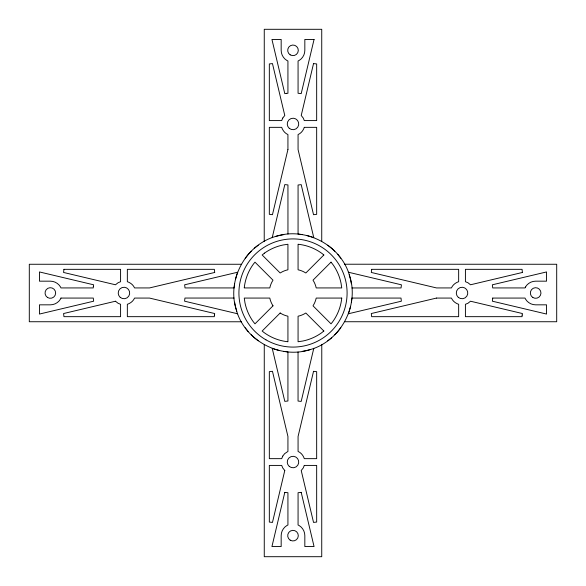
<?xml version="1.0" encoding="UTF-8"?>
<svg xmlns="http://www.w3.org/2000/svg" width="586" height="586" viewBox="0 0 586 586"><rect width="100%" height="100%" fill="white"/><g stroke="black" fill="none" stroke-linecap="round" stroke-linejoin="round"><path stroke-width="0.88" d="M264.227 241.432L264.264 29.3L321.736 29.3L321.736 241.417M321.773 344.568L321.736 556.7L264.264 556.7L264.264 344.583M310.192 349.615C280.145 359.416 244.926 340.7 236.385 310.192C226.152 279.09 246.787 242.523 278.914 235.623M275.808 236.385C305.855 226.584 341.074 245.3 349.615 275.808C359.848 306.91 339.213 343.477 307.086 350.377M234.634 283.756L234.129 287.931L185.008 287.931L184.641 284.803L237.667 272.219M351.366 302.244L351.871 298.069L400.992 298.069L401.359 301.197L348.333 313.781M272.204 237.696L284.818 184.575L287.946 184.942L287.96 234.048M313.796 348.304L301.182 401.425L298.054 401.058L298.04 351.952M237.096 273.633L235.382 279.581M348.904 312.367L350.618 306.419M245.19 258.265L247.878 254.859M338.122 331.141L340.81 327.735M248.208 254.463L251.218 251.218M334.782 334.782L337.792 331.537M258.265 245.19L254.273 248.274M327.735 340.81L331.727 337.726M279.412 235.499L283.756 234.634M302.244 351.366L306.588 350.501M344.568 264.227L556.7 264.264L556.7 321.736L344.583 321.736M241.417 264.264L29.3 264.264L29.3 321.736L241.432 321.773M351.952 287.96L401.058 287.946L401.425 284.818L348.304 272.204M234.048 298.04L184.942 298.054L184.575 301.182L237.696 313.796M302.244 234.634L298.069 234.129L298.069 185.008L301.197 184.641L313.781 237.667M283.756 351.366L287.931 351.871L287.931 400.992L284.803 401.359L272.219 348.333M312.367 237.096L306.419 235.382M273.633 348.904L279.581 350.618M327.735 245.19L331.141 247.878M254.859 338.122L258.265 340.81M331.537 248.208L334.782 251.218M251.218 334.782L254.463 337.792M340.81 258.265L337.726 254.273M245.19 327.735L248.274 331.727M349.205 274.739L350.377 278.914M235.623 307.086L236.795 311.261M350.501 279.412L351.366 283.756M234.634 302.244L235.499 306.588M63.94 269.333L63.574 272.461L115.479 284.781L118.042 282.752L120.584 281.705L120.584 269.333L63.94 269.333M93.357 286.356L93.269 287.931L60.966 287.931L60.592 287.081A11.83 11.83 0 0 0 50.345 281.17L39.445 281.17L39.445 271.941L93.628 284.803L93.357 286.356M214.403 315.092L214.315 316.667L127.345 316.667L127.345 304.295C130.451 303.314 133.256 301.094 134.56 298.069L149.496 298.069L214.681 313.539L214.403 315.092M371.685 269.333L371.319 272.461L436.504 287.931L451.44 287.931C452.744 284.906 455.549 282.686 458.655 281.705L458.655 269.333L371.685 269.333M492.731 298.069L492.372 301.197L546.555 314.059L546.555 304.83L535.655 304.83A11.83 11.83 0 0 1 525.408 298.919L525.034 298.069L492.731 298.069M522.148 315.092L522.06 316.667L465.416 316.667L465.416 304.295L467.958 303.248L470.521 301.219L522.426 313.539L522.148 315.092M244.289 287.499L244.259 287.931L269.809 287.931L270.197 286.32A23.762 23.762 0 0 1 273.003 280.174L254.983 262.154L253.57 263.876A49.019 49.019 0 0 0 244.289 287.499M341.741 298.069L341.711 298.501A49.019 49.019 0 0 1 332.43 322.124L331.017 323.846L312.997 305.826A23.762 23.762 0 0 0 315.803 299.68L316.191 298.069L341.741 298.069M287.931 149.496L272.461 214.681L269.333 214.315L269.333 127.345L281.705 127.345C282.686 130.451 284.906 133.256 287.931 134.56L287.931 149.496M314.059 39.445L301.197 93.628L298.069 93.269L298.069 60.966L298.919 60.592A11.83 11.83 0 0 0 304.83 50.345L304.83 39.445L314.059 39.445M313.539 63.574L301.219 115.479L303.248 118.042L304.295 120.584L316.667 120.584L316.667 63.94L313.539 63.574M284.781 470.521L272.461 522.426L269.333 522.06L269.333 465.416L281.705 465.416L282.752 467.958L284.781 470.521M284.803 492.372L271.941 546.555L281.17 546.555L281.17 535.655A11.83 11.83 0 0 1 287.081 525.408L287.931 525.034L287.931 492.731L284.803 492.372M313.539 371.319L298.069 436.504L298.069 451.44C301.094 452.744 303.314 455.549 304.295 458.655L316.667 458.655L316.667 371.685L313.539 371.319M282.752 118.042L281.705 120.584L269.333 120.584L269.333 63.947L272.461 63.581L284.781 115.486L282.752 118.042M304.295 127.345C303.314 130.451 301.094 133.256 298.069 134.56L298.069 149.525L313.539 214.703L316.667 214.337L316.667 127.345L304.295 127.345M282.752 456.12L281.705 458.655L269.333 458.655L269.333 371.663L272.461 371.297L287.931 436.475L287.931 451.44L284.635 453.674L282.752 456.12M304.295 465.416L303.248 467.958L301.219 470.514L313.539 522.419L316.667 522.053L316.667 465.416L304.295 465.416M60.966 298.069L60.592 298.919A11.83 11.83 0 0 1 50.345 304.83L39.445 304.83L39.445 314.059L93.643 301.197L93.277 298.069L60.966 298.069M525.408 287.081L525.034 287.931L492.723 287.931L492.357 284.803L546.555 271.941L546.555 281.17L535.655 281.17A11.83 11.83 0 0 0 525.408 287.081M273.003 305.826L254.983 323.846L253.115 321.502A49.019 49.019 0 0 1 244.97 302.815L244.259 298.069L269.809 298.069L270.197 299.68A23.762 23.762 0 0 0 273.003 305.826M323.846 254.983L305.826 273.003A23.762 23.762 0 0 0 299.68 270.197L298.069 269.809L298.069 244.259L298.501 244.289A49.019 49.019 0 0 1 322.124 253.57L323.846 254.983M280.174 312.997L262.154 331.017L263.876 332.43A49.019 49.019 0 0 0 287.499 341.711L287.931 341.741L287.931 316.191L286.32 315.803A23.762 23.762 0 0 1 280.174 312.997M331.017 262.154L312.997 280.174A23.762 23.762 0 0 1 315.803 286.32L316.191 287.931L341.741 287.931L341.03 283.185A49.019 49.019 0 0 0 332.885 264.498L331.017 262.154M264.498 253.115L262.154 254.983L280.174 273.003A23.762 23.762 0 0 1 286.32 270.197L287.931 269.809L287.931 244.259L283.185 244.97A49.019 49.019 0 0 0 264.498 253.115M323.846 331.017L321.502 332.885A49.019 49.019 0 0 1 302.815 341.03L298.069 341.741L298.069 316.191L299.68 315.803A23.762 23.762 0 0 0 305.826 312.997L323.846 331.017M214.703 272.461L149.525 287.931L134.56 287.931C133.256 284.906 130.451 282.686 127.345 281.705L127.345 269.333L214.337 269.333L214.703 272.461M115.486 301.219L63.581 313.539L63.947 316.667L120.584 316.667L120.584 304.295L118.042 303.248L115.486 301.219M522.419 272.461L470.514 284.781L467.958 282.752L465.416 281.705L465.416 269.333L522.053 269.333L522.419 272.461M436.475 298.069L371.297 313.539L371.663 316.667L458.655 316.667L458.655 304.295C455.549 303.314 452.744 301.094 451.44 298.069L436.475 298.069M286.356 93.364L284.803 93.643L271.941 39.445L281.17 39.445L281.17 50.345A11.83 11.83 0 0 0 287.081 60.592L287.931 60.966L287.931 93.277L286.356 93.364M301.197 492.357L298.069 492.723L298.069 525.034L298.919 525.408A11.83 11.83 0 0 1 304.83 535.655L304.83 546.555L314.059 546.555L301.197 492.357M47.51 297.483A5.311 5.311 0 0 0 55.648 293.212A5.311 5.311 0 0 0 47.884 288.297A5.311 5.311 0 0 0 47.51 297.483M120.255 297.395A5.75 5.75 0 0 0 129.616 294.011A5.75 5.75 0 0 0 122.013 287.594A5.75 5.75 0 0 0 120.255 297.395M265.956 339.843A54.095 54.095 0 0 0 347.095 293A54.095 54.095 0 0 0 265.956 246.157A54.095 54.095 0 0 0 265.956 339.843M290.165 540.138A5.311 5.311 0 0 0 298.303 535.868A5.311 5.311 0 0 0 290.531 530.953A5.311 5.311 0 0 0 290.165 540.138M289.294 466.434A5.75 5.75 0 0 0 298.655 463.05A5.75 5.75 0 0 0 291.044 456.633A5.75 5.75 0 0 0 289.294 466.434M532.813 297.483A5.311 5.311 0 0 0 540.959 293.212A5.311 5.311 0 0 0 533.187 288.297A5.311 5.311 0 0 0 532.813 297.483M458.333 297.395A5.75 5.75 0 0 0 467.694 294.011A5.75 5.75 0 0 0 460.083 287.594A5.75 5.75 0 0 0 458.333 297.395M290.165 54.828A5.311 5.311 0 0 0 298.303 50.557A5.311 5.311 0 0 0 290.531 45.642A5.311 5.311 0 0 0 290.165 54.828M289.294 128.356A5.75 5.75 0 0 0 298.655 124.972A5.75 5.75 0 0 0 291.044 118.555A5.75 5.75 0 0 0 289.294 128.356"/></g></svg>
